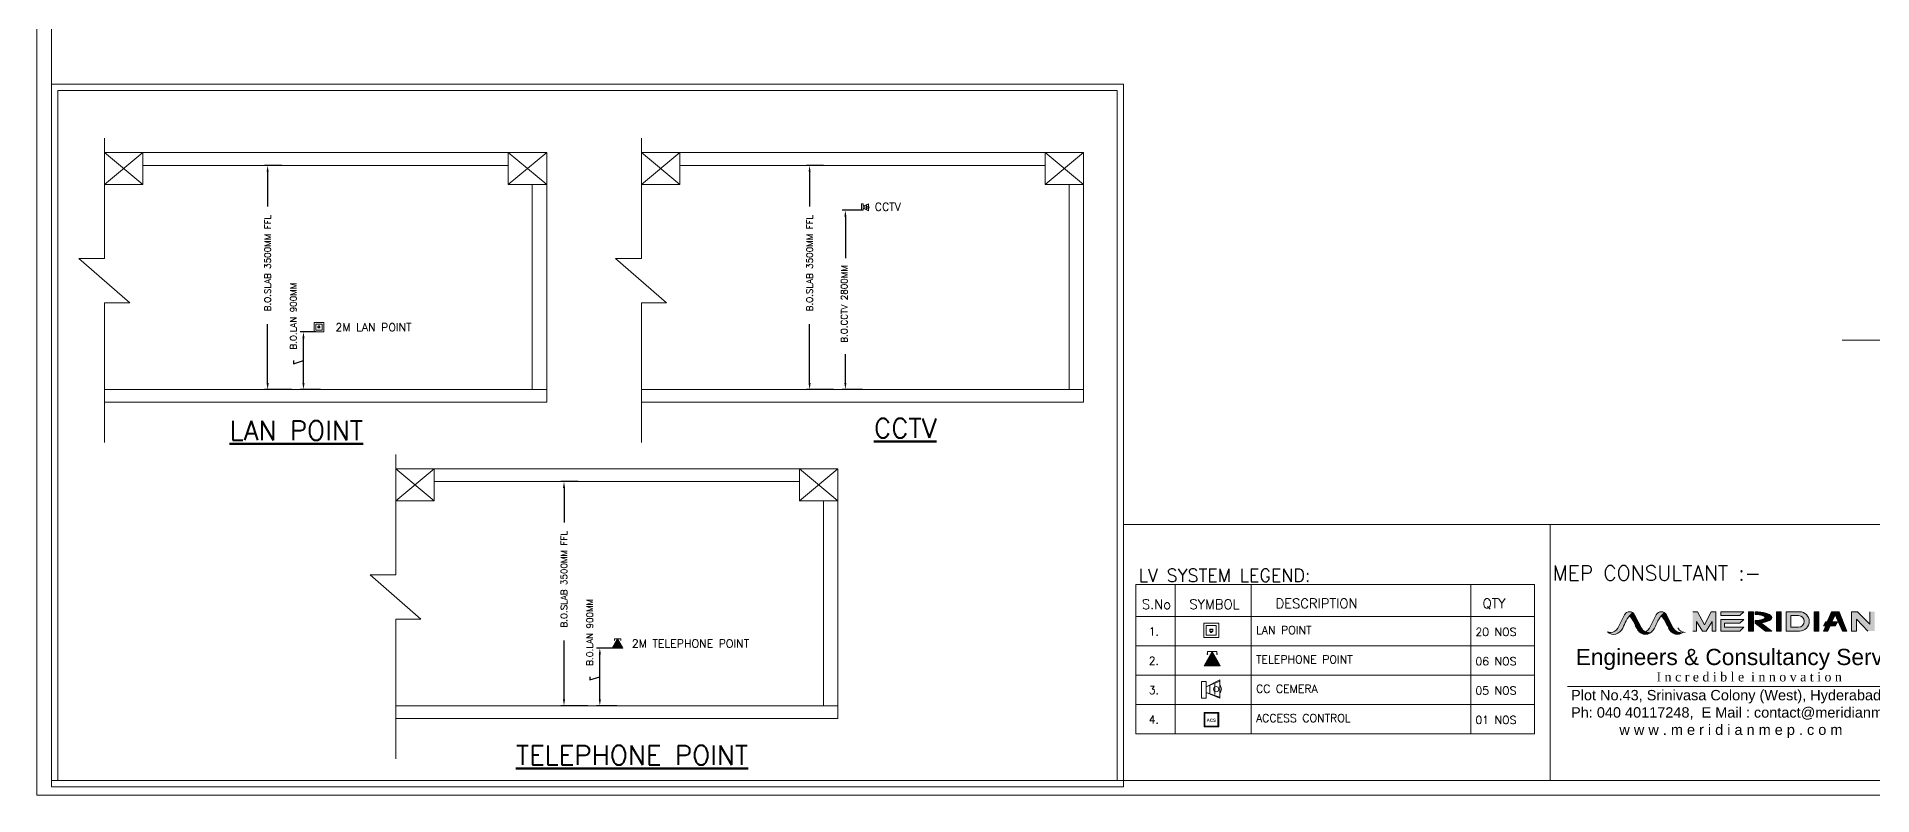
# Model space of a CAD drawing. Extents: x 3505867 to 4040009, y -660366 to -590408.
# Drawn here: x 3748982 to 3777649, y -625948 to -614098 of the extents above; entities that cross this region are included whole.
import ezdxf

# ---------------------------------------------------------------- set-up
doc = ezdxf.new("R2010")
doc.units = 0
doc.header["$LTSCALE"] = 6
doc.header["$MEASUREMENT"] = 0
for name, pattern in [('ACAD_ISO04W100', [30, 24, -3, 0, -3]), ('CONTINU', [0]), ('Hidden 2mm', [3, 2, -0.9999999999999999])]:
    doc.linetypes.add(name, pattern=pattern)
doc.layers.get('0').update_dxf_attribs({"linetype": 'CONTINUOUS', "lineweight": 0})
doc.layers.get('Defpoints').update_dxf_attribs({"linetype": 'CONTINUOUS', "lineweight": 0})
for name, color, linetype, lineweight in [('AHU-N Ducting', 30, 'CONTINUOUS', 0), ('axes', 40, 'ACAD_ISO04W100', 0), ('DIM', 7, 'CONTINUOUS', 0), ('ELE-LIGHTING WIRRING', 7, 'CONTINUOUS', 0), ('ELE-TEL POINT', 4, 'CONTINUOUS', 0), ('ELE.LAN POINT', 3, 'CONTINUOUS', 0), ('FURNITURE WALL', 8, 'CONTINUOUS', 0), ('LV-ACS', 30, 'CONTINUOUS', 0), ('LV.CC CEMARA', 66, 'CONTINUOUS', 0), ('MEP_HVAC_RA_DUCT', 1, 'CONTINUOUS', 0), ('TEXT', 5, 'CONTINUOUS', 0), ('WALL', 10, 'CONTINUOUS', 0)]:
    doc.layers.add(name, color=color, linetype=linetype, lineweight=lineweight)
doc.styles.add('ARIAL', font='arial.ttf')
doc.styles.add('Century', font='GOTHIC.TTF')
doc.styles.add('IRFAN', font='romans.shx')
doc.styles.add('ROMANS', font='romans.shx')
doc.styles.get("Standard").update_dxf_attribs({"font": 'SIMPLEX'})
doc.dimstyles.new('AR-BRICK WORK', dxfattribs={"dimscale": 100, "dimtxt": 1, "dimasz": 1, "dimexe": 0.5, "dimexo": 0, "dimgap": 0.25, "dimtad": 0, "dimdec": 0, "dimzin": 1, "dimdsep": 46, "dimtxsty": 'Century', "dimblk": 'OBLIQUE', "dimcen": 0, "dimdle": 1, "dimclrd": 8, "dimclre": 8, "dimclrt": 4, "dimadec": 0, "dimazin": 0, "dimtfac": 1, "dimtdec": 0, "dimtofl": 0, "dimtmove": 1, "dimatfit": 3, "dimldrblk": 'ARCHTICK', "dimfxl": 1, "dimtolj": 1, "dimtzin": 1, "dimarcsym": 2})

# ---------------------------------------------------------------- blocks, each defined once
blk = doc.blocks.new('CIVIL IVF')
at = {"layer": 'WALL', "color": 8, "linetype": 'ByBlock'}
blk.add_line((-9730.493711503688, -4902.145046984893), (-8221.180828284938, -4902.145046984893), dxfattribs=at)
blk = doc.blocks.new('MECS')
at = {"layer": 'AHU-N Ducting', "lineweight": 0}
for color, points in [(160, [(0.5134121462452396, 0.9090535810691411, -0.255341921221145), (0.5145768996701445, 0.912287291370199, -0.0468472647748238), (0.5216573496010881, 0.9294547023055619, -0.02665404777678521), (0.5336342063745126, 0.9523017867876555, -0.06718534236502927), (0.5556565003610188, 0.9834757225398514, -0.02764109542235114), (0.5738745622465666, 1.003062886091293), (0.5766256133007953, 1.006020680794153, 0.1721363590096937), (0.5505140324168423, 1.011612092831704, 0.2473140975325933), (0.5199152673609156, 0.990002997602848), (0.4721895616269332, 0.8959762340672447, -0.01800133279279188), (0.4702329186293511, 0.8924425501871536, -0.03191826124391834), (0.4661593275680615, 0.8865579408482758, -0.10706332640321), (0.4578792062891825, 0.878103115775042, -0.06872213656596317), (0.4448145115283366, 0.8700396566532579, -0.1100815216467871), (0.4328884929311516, 0.8662964673627914, -0.04816773781383378), (0.4221518354338086, 0.8652597410154012, -0.2553419212163173), (0.4220358712937212, 0.8652596211915509, -0.1055217205861158), (0.4103804133107057, 0.8664834367568037, -0.05287384099968509), (0.3991274403419439, 0.8701487347559893, 0.05054860804395004), (0.4093426809361326, 0.8618595423592463, 0.158790178535047), (0.4483361824497781, 0.8512470793146013, 0.02557253404730241), (0.4549705379184891, 0.8519151542827459, 0.05690113489079723), (0.4703863626932994, 0.8580222609840502, 0.07612807459237678), (0.4928284065502248, 0.8754018488679505, 0.05635508372328296), (0.5070302214118503, 0.8948318576810209)]), (150, [(0.5738745622465666, 1.003062886091293), (0.5556565003610187, 0.9834757225398514, -0.08871706839118897), (0.5985678696283647, 0.909053581069051), (0.606061486380822, 0.89483185768066, 0.0908047400681244), (0.6258840872999482, 0.8691652436534564, 0.09462166198595127), (0.6465687088664405, 0.8652597410154012, 0.09762620718751959), (0.6678649370783271, 0.8694578930597028, -0.1798615287096714), (0.6391234390957357, 0.8959762340672447), (0.5913977333575124, 0.9900029976114196, 0.1368225701357831), (0.5768519750966852, 1.005880687949675, 0.004232813224522215)]), (160, [(0.7385117872205167, 0.909053581069051, -0.2553419212210821), (0.7396765406437975, 0.912287291370199, -0.0468472648161624), (0.7467569905745608, 0.9294547023055619, -0.02665404768152423), (0.7587338473479852, 0.9523017867876555, -0.0671853423456069), (0.7807561413347619, 0.9834757225398514, -0.02764109536567236), (0.7989742032197685, 1.003062886091293), (0.8017252542742679, 1.006020680794153, 0.1721363590409371), (0.7756136733902246, 1.011612092831704, 0.2473140974765815), (0.745014908334659, 0.990002997602848), (0.6972892026003155, 0.8959762340672447, -0.01800133322273754), (0.6953325596030944, 0.8924425501871536, -0.03191826041983521), (0.6912589685412633, 0.8865579408482758, -0.1070633264490691), (0.6829788472626551, 0.878103115775042, -0.06872213649297712), (0.6699141525020799, 0.8700396566532579, -0.1100815216296455), (0.6579881339048046, 0.8662964673627914, -0.04816773779806655), (0.6472514764075519, 0.8652597410154012, -0.255341921221943), (0.6471355122674645, 0.8652596211915509, -0.1055217205828826), (0.6354800542840878, 0.8664834367568037, -0.05287384108009963), (0.6242270813156874, 0.8701487347559893, 0.05054860803605635), (0.6344423219093345, 0.8618595423592463, 0.1587901785338139), (0.6734358234232507, 0.8512470793146013, 0.02557253404856175), (0.6800701788916007, 0.8519151542827459, 0.05690113471568389), (0.6954860036670426, 0.8580222609840502, 0.07612807450990046), (0.717928047523968, 0.8754018488679504, 0.05635508364208738), (0.7321298623846912, 0.8948318576810209)]), (150, [(0.7989742032197685, 1.003062886091293), (0.7807561413347619, 0.9834757225398514, -0.08282162458354263), (0.824217065318585, 0.9090771159288699), (0.8311611273545652, 0.89483185768066, 0.09080474013753037), (0.8509837282734207, 0.8691652436534564, 0.09462166197701749), (0.8716683498401837, 0.8652597410154012, 0.09762620721909913), (0.892964578051529, 0.8694578930597028, -0.1798615287170609), (0.8642230800689376, 0.8959762340672447), (0.8164973743309851, 0.9900029976114196, 0.1368225702393716), (0.8019516160670902, 1.005880687950846, 0.00423281322532398)]), (1, [(1.030236444528139, 0.9438043992806316), (1.071119814834754, 0.8756654487700585), (1.098384609470751, 0.8756654487700585), (1.139267979777095, 0.9438043992806316), (1.139267979777095, 0.8756654487700585), (1.166523559981414, 0.8756654487700585), (1.166523559981414, 1.011943349791295), (1.132454084726353, 1.011943349791295), (1.085966086906956, 0.9199812081284943), (1.037050339579422, 1.011943349791295), (1.002980864324091, 1.011943349791295), (1.002980864324091, 0.8756654487700585), (1.030236444528139, 0.8756654487700585)]), (251, [(1.200593035236746, 1.011943349791295), (1.200593035236746, 0.9846877695869755), (1.336870936257982, 0.9846877695869755), (1.364126516462392, 1.011943349791295)]), (251, [(1.200593035236746, 0.9574321893827462), (1.200593035236746, 0.8756654487700585), (1.336870936257982, 0.8756654487700585), (1.364126516462392, 0.9029210289742877), (1.227848615441156, 0.9029210289742877), (1.227848615441156, 0.930176609178517), (1.336870936257982, 0.930176609178517), (1.364126516462392, 0.9574321893827462)]), (251, [(1.398195991717182, 0.8756654487700585), (1.432265466973055, 0.8756654487700585), (1.432265466973055, 1.011943349791295), (1.398195991717182, 1.011943349791295)]), (251, [(1.629868423453673, 1.011943349791295), (1.59579894819807, 1.011943349791295), (1.59579894819807, 0.8756654487700585), (1.629868423453673, 0.8756654487700585)]), (251, [(1.895610330445043, 1.011943349791295), (1.861540855189982, 1.011943349791295), (1.861540855189982, 0.8756654487700585), (1.895610330445043, 0.8756654487700585)]), (251, [(2.011446546313153, 0.9132142722493442), (2.027431130986065, 0.9404698524534832), (1.94330759580249, 0.9404698524534832), (1.929679805700646, 0.9132142722493442)]), (251, [(1.976193322036766, 0.9132142722493442), (1.944699335091728, 0.9132142722493442), (1.929679805700646, 0.8756654487700585), (1.95903496396306, 0.8756654487699682)]), (251, [(2.011446546313153, 0.99036134481426), (2.063858128663246, 0.8756654487700585), (2.093213286926021, 0.8756654487700585), (2.038702126517292, 1.011943349791295), (1.984190966108743, 1.011943349791295), (1.955601567173546, 0.9404698524534832), (1.988648066588688, 0.9404698524534832)]), (251, [(2.161352237436324, 0.9589543396937112), (2.243118978049192, 0.8756654487700585), (2.290816243406638, 0.8756654487700585), (2.290816243406638, 1.011943349791295), (2.256746768151036, 1.011943349791295), (2.256746768151036, 0.9240548263224531), (2.168166132487245, 1.011943349791295), (2.127282762180992, 1.011943349791295), (2.127282762180992, 0.8756654487700585), (2.161352237436324, 0.8756654487700585)]), (160, [(0.6891611652876872, 0.8652597410154012, -0.0976262072296882), (0.6678649370783271, 0.869457893059793, -0.09762620719819004), (0.6465687088664405, 0.8652597410154012, -0.09462166198179703), (0.6258840872999482, 0.8691652436534564, 0.08724935658191231), (0.6523345167657667, 0.8526558393570214, 0.2544598487685659), (0.7121855603806347, 0.8701487347559893, -0.1060441435256532)]), (150, [(0.9142608062611598, 0.8652597410154012, -0.09762620721833866), (0.892964578051529, 0.8694578930597028, -0.09762620723901456), (0.8716683498401837, 0.8652597410154012, -0.0946216619631427), (0.85098372827315, 0.8691652436534564, 0.08724935651290638), (0.8774341577386077, 0.8526558393570214, 0.2544598487684722), (0.9372852013538366, 0.8701487347559893, -0.1060441435228971)])]:
    blk.add_hatch(color=color, dxfattribs=at).paths.add_polyline_path(points)
h = blk.add_hatch(color=251, dxfattribs=at)
edge = h.paths.add_edge_path()
edge.add_ellipse((1.445893257074899, 0.9710599794848609), major_axis=(-0.1158362158680351, 0), ratio=0.3529411764705883, start_angle=110.1798157566864, end_angle=270)
edge.add_line((1.445893257074899, 1.011943349791295), (1.445893257074899, 0.9915016646380779))
edge.add_ellipse((1.445893257074899, 0.9710599794848609), major_axis=(-0.07012065025681041, 0), ratio=0.2915216142222994, start_angle=90, end_angle=270, ccw=False)
edge.add_line((1.445893257074899, 0.9506182943317341), (1.445893257074899, 0.930176609178517))
edge.add_line((1.445893257074899, 0.930176609178517), (1.518865497210324, 0.8756654487699682))
edge.add_line((1.518865497210324, 0.8756654487700585), (1.561729472942829, 0.8756654487700585))
edge.add_line((1.561729472943099, 0.8756654487700585), (1.485852994268342, 0.9326862509446157))
h = blk.add_hatch(color=251, dxfattribs=at)
h.paths.add_polyline_path([(1.663937898709004, 0.8756654487700585), (1.759332429423987, 0.8756654487700586, 1.000000000016551), (1.759332429423987, 1.011943349791295), (1.663937898709004, 1.011943349791295)])
h.paths.add_polyline_path([(1.698007373964065, 0.9846877695869755), (1.751107687934599, 0.9846877695869753, -0.9999999999691073), (1.751107687934599, 0.9029210289742877), (1.698007373964065, 0.9029210289742877)], flags=16)
at = {"layer": 'AHU-N Ducting', "color": 160, "lineweight": 0}
for p, q in [((0.4721895616269332, 0.8959762340671544, -0.004746985392664118), (0.5199152673651564, 0.9900029976114196, -0.004746985392664118)), ((0.6972892026003155, 0.8959762340671544, -0.004746985392664118), (0.7450149083391703, 0.9900029976114196, -0.004746985392664118)), ((0.5070302214118503, 0.8948318576810209, -0.004746985392664118), (0.5134121462455102, 0.909053581069051, -0.004746985392664118)), ((0.7321298623846912, 0.8948318576810209, -0.004746985392664118), (0.7385117872186219, 0.909053581069051, -0.004746985392664118))]:
    blk.add_line(p, q, dxfattribs=at)
at = {"layer": 'AHU-N Ducting', "color": 150, "lineweight": 0}
for p, q in [((0.6391234390957357, 0.8959762340671544, -0.004746985392664118), (0.5913977333575124, 0.9900029976114196, -0.004746985392664118)), ((0.8642230800689376, 0.8959762340671544, -0.004746985392664118), (0.8164973743309851, 0.9900029976114196, -0.004746985392664118)), ((0.6060614863808219, 0.8948318576810209, -0.004746985392664118), (0.5985678696283647, 0.909053581069051, -0.004746985392664118))]:
    blk.add_line(p, q, dxfattribs=at)
at = {"layer": 'AHU-N Ducting', "color": 1, "lineweight": 0}
for p, q in [((1.002980864324091, 1.011943349791205, -0.004746985392664118), (1.037050339579422, 1.011943349791205, -0.004746985392664118)), ((1.030236444528139, 0.9438043992806316, -0.004746985392664118), (1.071119814834754, 0.8756654487700585, -0.004746985392664118)), ((1.030236444528139, 0.8756654487700585, -0.004746985392664118), (1.030236444528139, 0.9438043992806316, -0.004746985392664118)), ((1.030236444528139, 0.8756654487700585, -0.004746985392664118), (1.030236444528139, 0.9438043992806316, -0.004746985392664118)), ((1.037050339579422, 1.011943349791205, -0.004746985392664118), (1.085966086906956, 0.919981208128404, -0.004746985392664118)), ((1.132454084726353, 1.011943349791205, -0.004746985392664118), (1.085966086906956, 0.919981208128404, -0.004746985392664118)), ((1.139267979777095, 0.9438043992806316, -0.004746985392664118), (1.098384609470751, 0.8756654487700585, -0.004746985392664118)), ((1.166523559981414, 1.011943349791205, -0.004746985392664118), (1.132454084726353, 1.011943349791205, -0.004746985392664118)), ((1.134267582426063, 1.011943349791205, -0.004746985392664118), (1.161523162629841, 1.011943349791205, -0.004746985392664118)), ((1.139267979777095, 0.8756654487700585, -0.004746985392664118), (1.139267979777095, 0.9438043992806316, -0.004746985392664118)), ((1.139267979777095, 0.8756654487700585, -0.004746985392664118), (1.139267979777095, 0.9438043992806316, -0.004746985392664118)), ((1.166523559981414, 0.8756654487700585, -0.004746985392664118), (1.166523559981414, 1.011943349791205, -0.004746985392664118)), ((1.030236444528139, 0.8756654487700585, -0.004746985392664118), (1.002980864324091, 0.8756654487700585, -0.004746985392664118)), ((1.071119814834754, 0.8756654487700585, -0.004746985392664118), (1.098384609470751, 0.8756654487700585, -0.004746985392664118)), ((1.139267979777095, 0.8756654487700585, -0.004746985392664118), (1.166523559981414, 0.8756654487700585, -0.004746985392664118))]:
    blk.add_line(p, q, dxfattribs=at)
at = {"layer": 'AHU-N Ducting', "color": 251, "lineweight": 0}
for p, q in [((1.200593035236746, 1.011943349791205, -0.004746985392664118), (1.364126516462392, 1.011943349791205, -0.004746985392664118)), ((1.200593035236746, 0.9846877695869755, -0.004746985392664118), (1.200593035236746, 1.011943349791205, -0.004746985392664118)), ((1.200593035236746, 0.9846877695869755, -0.004746985392664118), (1.336870936257982, 0.9846877695869755, -0.004746985392664118)), ((1.200593035236746, 0.9574321893827462, -0.004746985392664118), (1.364126516462392, 0.9574321893827462, -0.004746985392664118)), ((1.200593035236746, 0.8756654487700585, -0.004746985392664118), (1.200593035236746, 0.9574321893827462, -0.004746985392664118)), ((1.227848615441156, 0.930176609178517, -0.004746985392664118), (1.336870936257982, 0.930176609178517, -0.004746985392664118)), ((1.227848615441156, 0.9029210289742877, -0.004746985392664118), (1.227848615441156, 0.930176609178517, -0.004746985392664118)), ((1.336870936257982, 0.9846877695869755, -0.004746985392664118), (1.364126516462392, 1.011943349791205, -0.004746985392664118)), ((1.336870936257982, 0.930176609178517, -0.004746985392664118), (1.364126516462392, 0.9574321893827462, -0.004746985392664118)), ((1.398195991717182, 1.011943349791205, -0.004746985392664118), (1.432265466973055, 1.011943349791205, -0.004746985392664118)), ((1.398195991717182, 1.011943349791205, -0.004746985392664118), (1.398195991717182, 0.8756654487700585, -0.004746985392664118)), ((1.432265466973055, 1.011943349791205, -0.004746985392664118), (1.432265466973055, 0.8756654487700585, -0.004746985392664118)), ((1.445893257074899, 1.011943349791205, -0.004746985392664118), (1.445893257074899, 0.9915016646380779, -0.004746985392664118)), ((1.445893257074899, 0.930176609178517, -0.004746985392664118), (1.445893257074899, 0.9506182943317341, -0.004746985392664118)), ((1.445893257074899, 0.930176609178517, -0.004746985392664118), (1.518865497210324, 0.8756654487700585, -0.004746985392664118)), ((1.485852994268342, 0.9326862509445254, -0.004746985392664118), (1.561729472943099, 0.8756654487700585, -0.004746985392664118)), ((1.59579894819807, 1.011943349791205, -0.004746985392664118), (1.629868423453673, 1.011943349791205, -0.004746985392664118)), ((1.59579894819807, 0.8756654487700585, -0.004746985392664118), (1.59579894819807, 1.011943349791205, -0.004746985392664118)), ((1.629868423453673, 1.011943349791205, -0.004746985392664118), (1.629868423453673, 0.8756654487700585, -0.004746985392664118)), ((1.663937898709004, 1.011943349791205, -0.004746985392664118), (1.759332429423987, 1.011943349791205, -0.004746985392664118)), ((1.663937898709004, 1.011943349791205, -0.004746985392664118), (1.663937898709004, 0.8756654487700585, -0.004746985392664118)), ((1.698007373964065, 0.9846877695869755, -0.004746985392664118), (1.751107687934599, 0.9846877695869755, -0.004746985392664118)), ((1.698007373964065, 0.9846877695869755, -0.004746985392664118), (1.698007373964065, 0.9029210289742877, -0.004746985392664118)), ((1.861540855189982, 1.011943349791205, -0.004746985392664118), (1.895610330445043, 1.011943349791205, -0.004746985392664118)), ((1.861540855189982, 0.8756654487700585, -0.004746985392664118), (1.861540855189982, 1.011943349791205, -0.004746985392664118)), ((1.895610330445043, 1.011943349791205, -0.004746985392664118), (1.895610330445043, 0.8756654487700585, -0.004746985392664118)), ((1.929679805700646, 0.913214272249254, -0.004746985392664118), (1.94330759580249, 0.9404698524534832, -0.004746985392664118)), ((2.011446546313153, 0.913214272249254, -0.004746985392664118), (1.929679805700646, 0.913214272249254, -0.004746985392664118)), ((1.929679805700646, 0.8756654487700585, -0.004746985392664118), (1.944699335091728, 0.913214272249254, -0.004746985392664118)), ((2.027431130986065, 0.9404698524534832, -0.004746985392664118), (1.94330759580249, 0.9404698524534832, -0.004746985392664118)), ((1.955601567173546, 0.9404698524534832, -0.004746985392664118), (1.984190966108743, 1.011943349791205, -0.004746985392664118)), ((1.95903496396306, 0.8756654487700585, -0.004746985392664118), (1.976193322036766, 0.913214272249254, -0.004746985392664118)), ((1.984190966108743, 1.011943349791205, -0.004746985392664118), (2.038702126517292, 1.011943349791205, -0.004746985392664118)), ((1.988648066588688, 0.9404698524534832, -0.004746985392664118), (2.011446546313153, 0.9903613448141697, -0.004746985392664118)), ((2.063858128663246, 0.8756654487700585, -0.004746985392664118), (2.011446546313153, 0.9903613448141697, -0.004746985392664118)), ((2.027431130986065, 0.9404698524534832, -0.004746985392664118), (2.011446546313153, 0.913214272249254, -0.004746985392664118)), ((2.093213286926021, 0.8756654487700585, -0.004746985392664118), (2.038702126517292, 1.011943349791205, -0.004746985392664118)), ((2.127282762180992, 1.011943349791205, -0.004746985392664118), (2.168166132487245, 1.011943349791205, -0.004746985392664118)), ((2.127282762180992, 0.8756654487700585, -0.004746985392664118), (2.127282762180992, 1.011943349791205, -0.004746985392664118)), ((2.243118978049192, 0.8756654487700585, -0.004746985392664118), (2.161352237436324, 0.9589543396937112, -0.004746985392664118)), ((2.161352237436324, 0.8756654487700585, -0.004746985392664118), (2.161352237436324, 0.9589543396937112, -0.004746985392664118)), ((2.168166132487245, 1.011943349791205, -0.004746985392664118), (2.256746768151036, 0.9240548263223628, -0.004746985392664118)), ((2.256746768151036, 0.9240548263223628, -0.004746985392664118), (2.256746768151036, 1.011943349791205, -0.004746985392664118)), ((1.200593035236746, 0.8756654487700585, -0.004746985392664118), (1.336870936257982, 0.8756654487700585, -0.004746985392664118)), ((1.227848615441156, 0.9029210289742877, -0.004746985392664118), (1.364126516462392, 0.9029210289742877, -0.004746985392664118)), ((1.336870936257982, 0.8756654487700585, -0.004746985392664118), (1.364126516462392, 0.9029210289742877, -0.004746985392664118)), ((1.398195991717182, 0.8756654487700585, -0.004746985392664118), (1.432265466973055, 0.8756654487700585, -0.004746985392664118)), ((1.518865497210324, 0.8756654487700585, -0.004746985392664118), (1.561729472943099, 0.8756654487700585, -0.004746985392664118)), ((1.59579894819807, 0.8756654487700585, -0.004746985392664118), (1.629868423453673, 0.8756654487700585, -0.004746985392664118)), ((1.663937898709004, 0.8756654487700585, -0.004746985392664118), (1.759332429423987, 0.8756654487700585, -0.004746985392664118)), ((1.698007373964065, 0.9029210289742877, -0.004746985392664118), (1.751107687934599, 0.9029210289742877, -0.004746985392664118)), ((1.861540855189982, 0.8756654487700585, -0.004746985392664118), (1.895610330445043, 0.8756654487700585, -0.004746985392664118)), ((1.95903496396306, 0.8756654487700585, -0.004746985392664118), (1.929679805700646, 0.8756654487700585, -0.004746985392664118)), ((2.063858128663246, 0.8756654487700585, -0.004746985392664118), (2.093213286926021, 0.8756654487700585, -0.004746985392664118)), ((2.127282762180992, 0.8756654487700585, -0.004746985392664118), (2.161352237436324, 0.8756654487700585, -0.004746985392664118))]:
    blk.add_line(p, q, dxfattribs=at)
at = {"layer": 'AHU-N Ducting', "color": 251, "lineweight": 0, "ltscale": 0.85}
blk.add_line((0.1165964656020151, 0.4833313661174543, -0.006142948281450891), (2.68551955399356, 0.4833313661174543, -0.006142948281450891), dxfattribs=at)
at = {"layer": 'AHU-N Ducting', "color": 160, "lineweight": 0}
for centre, radius, start, end in [((0.7417863587136924, 0.8286218616061071, -0.004746985392664118), 0.2421240227987888, 132.9373247437187, 160.5981108453346), ((0.5556565003610187, 0.9718616141967287, -0.004746985392664118), 0.04008173559447583, 90, 153.0887549731676), ((0.5556565003610187, 0.9718616141967287, -0.004746985392664118), 0.04008173559447583, 26.91124502665905, 90), ((0.9668859996868943, 0.8286218616061071, -0.004746985392664118), 0.2421240227987888, 132.9373247436885, 160.5981108453417), ((0.7807561413347619, 0.9718616141967287, -0.004746985392664118), 0.04008173559447583, 90, 153.0887549740909), ((0.7807561413347619, 0.9718616141967287, -0.004746985392664118), 0.04008173559447583, 26.9112450267741, 90), ((0.4451264544360147, 0.9163969157858594, -0.004746985392664118), 0.06522885516514892, 225.1547600332335, 282.2607170516237), ((0.4220358712937212, 0.9213740510237451, -0.004746985392664118), 0.05611442983226616, 245.9053689520779, 270.1184055559717), ((0.4221518354329064, 0.9213741708475954, -0.004746985392664118), 0.05611442983226616, 270, 333.0887549734891), ((0.4248646360879693, 0.9399832544318715, -0.004746985392664118), 0.0937541041238935, 291.3377566141106, 331.210451532663), ((0.6860544255190815, 0.9361233508373039, -0.004746985392664118), 0.09002142922125515, 207.3022954123794, 248.0018617736689), ((0.670226095409397, 0.9163969157858594, -0.004746985392664118), 0.06522885516514892, 225.1547600329532, 282.2607170509705), ((0.6471355122674645, 0.9213740510237451, -0.004746985392664118), 0.05611442983226616, 245.9053689516664, 270.1184055552347), ((0.6472514764061083, 0.9213741708475954, -0.004746985392664118), 0.05611442983226616, 270, 333.0887549734892), ((0.6661865462871954, 0.9163969157858594, -0.004746985392664118), 0.06522885516514892, 257.8079966377897, 314.8452399662061), ((0.6890452011507577, 0.9213740510237451, -0.004746985392664118), 0.05611442983226616, 245.9053689520779, 270.1184055559717), ((0.6499642770614419, 0.9399832544318715, -0.004746985392664118), 0.0937541041238935, 291.3377566141106, 331.2104515326365)]:
    blk.add_arc(centre, radius, start, end, dxfattribs=at)
at = {"layer": 'AHU-N Ducting', "color": 150, "lineweight": 0}
for centre, radius, start, end in [((0.3690451605166651, 0.8262944286522125, -0.004746985392664118), 0.2439871949649071, 19.82781570482793, 40.10717689340409), ((0.5794150909876963, 0.815966263139685, -0.004746985392664118), 0.2619115070846747, 20.82439840783155, 39.75939779118104), ((0.6464527447271652, 0.9213740510237451, -0.004746985392664118), 0.05611442983226616, 248.4970917656522, 270.1184055559715), ((0.6891611652900331, 0.9213741708475954, -0.004746985392664118), 0.05611442983226616, 206.9112450267169, 270), ((0.6891611652900331, 0.9213741708475954, -0.004746985392664118), 0.05611442983226616, 206.9112450267169, 270), ((0.6465687088664405, 0.9213741708475954, -0.004746985392664118), 0.05611442983226616, 270, 292.3036001438938), ((0.9111540664921931, 0.9361233508373039, -0.004746985392664118), 0.09002142922125515, 207.3022954123795, 248.0018617736689), ((0.8715523857009084, 0.9213740510237451, -0.004746985392664118), 0.05611442983226616, 248.4970917649847, 270.1184055553267), ((0.9142608062634155, 0.9213741708475954, -0.004746985392664118), 0.05611442983226616, 206.9112450265108, 270), ((0.8716683498392815, 0.9213741708475954, -0.004746985392664118), 0.05611442983226616, 270, 292.3036001446803), ((0.8912861872601268, 0.9163969157858594, -0.004746985392664118), 0.06522885516514892, 257.7392829491069, 314.8452399670468), ((0.9141448421242304, 0.9213740510237451, -0.004746985392664118), 0.05611442983226616, 245.9053689520778, 270.1184055558794), ((0.9496233245769173, 0.9248906590848106, -0.004746985392664118), 0.0599665343237634, 206.9112450265108, 270)]:
    blk.add_arc(centre, radius, start, end, dxfattribs=at)
at = {"layer": 'AHU-N Ducting', "color": 251, "lineweight": 0}
for centre, radius in [((1.751107687934599, 0.9438043992806316, -0.004746985392664118), 0.04088337030636534), ((1.759332429423987, 0.9438043992806316, -0.004746985392664118), 0.0681389505106089)]:
    blk.add_arc(centre, radius, 270, 90, dxfattribs=at)
for major_axis, ratio, start_param in [((-0.1158362158680351, 0), 0.3529411764705883, 1.923000554194905), ((-0.07012065025681041, 0), 0.2915216142222994, 1.570796326794897)]:
    blk.add_ellipse((1.445893257074899, 0.9710599794848609, -0.004746985392664118), major_axis=major_axis, ratio=ratio, start_param=start_param, end_param=4.71238898038469, dxfattribs=at)
at = {"layer": 'AHU-N Ducting', "color": 251, "lineweight": 0, "attachment_point": 1, "style": 'ARIAL'}
for s, insert, char_height, width in [('{\\C1;Engineers & Consultancy Services \\P}', (0.1749155116136762, 0.7493232539108021, -0.01458950216844587), 0.11475, 24.25437425909253), ('{\\C252;Plot No.43, Srinivasa Colony (West), Hyderabad 500 038\\PPh: 040 40117248,  E Mail : contact@meridianmep.com\\P            w w w . m e r i d i a n m e p . c o m }', (0.14136276644183, 0.4583226879356062, -0.006142948281450891), 0.07344, 2.63264250269352)]:
    blk.add_mtext(s, dxfattribs=dict(at, insert=insert, char_height=char_height, width=width))
at = {"layer": 'AHU-N Ducting', "color": 251, "lineweight": 0, "ltscale": 0.85, "insert": (1.402428089641869, 0.5507002547054753, -0.005528653453305802), "char_height": 0.0651762882177883, "attachment_point": 5, "line_spacing_factor": 0.6, "style": 'ARIAL'}
blk.add_mtext('{\\FBatang|c0;\\C5;I n c r e d i b l e  i n n o v a t i o n\\P}', dxfattribs=at)
blk = doc.blocks.new('CC CEMARA')
at = {"layer": 'LV.CC CEMARA', "linetype": 'ByBlock'}
for p, q in [((94.46251504224256, -242.415089957909), (18.62957814503989, -67.0943982420522)), ((18.62957814503989, -67.0943982420522), (104.1973726005508, -230.624335005873)), ((46.74365773457794, -104.4754584725752), (105.3126218521993, -34.88648946363901)), ((239.6186408663575, -66.60354884771823), (64.72645494681865, -12.17058189840191)), ((232.1129528157517, -75.69435762808644), (64.72645494681865, -12.17058189840191)), ((81.33825720324921, -159.1077273346436), (162.7612330057004, -62.36466511712842)), ((94.46251504224256, -242.415089957909), (239.6186408663575, -66.60354884771823))]:
    blk.add_line(p, q, dxfattribs=at)
blk.add_lwpolyline([(110.8233317484119, 42.75323444445166), (66.39680633619582, 79.74389545066424), (-66.39680633619582, -79.74389545066424), (-21.97028092529081, -116.7345564567349)], close=True, dxfattribs=at)
blk.add_circle((133.4886650341855, -123.4844854021767), 32.92914628875568, dxfattribs=at)
blk.add_arc((131.560165151925, -123.5689404851928), 66.6510920677135, 275.3702308638028, 5.541237239688783, dxfattribs=at)
blk = doc.blocks.new('tel')
at = {"layer": 'ELE-TEL POINT', "ltscale": 30}
h = blk.add_hatch(dxfattribs=at)
h.set_pattern_fill('ANSI31', color=4, scale=19.02538721664727, angle=1.842772815317326e-14, style=0)
h.set_pattern_definition([(45.00000000000005, (-98.62586017362776, 0.1843474022112787), (-42.71321250200187, 42.71321250200188), [])])
h.paths.add_polyline_path([(-98.62586017362776, 0.1843474022112787), (839.5717295827928, 1653.867201885411), (1777.769319346301, -3.322933307241316)])
at = {"layer": 'ELE-TEL POINT', "color": 4, "ltscale": 30}
for p, q in [((-98.62586017362776, 0.1843474022112787), (839.5717295827928, 1653.867201885411)), ((1777.769319346301, -3.322933307241316), (-98.62586017362776, 0.1843474022112787)), ((839.5717295827928, 1653.867201885411), (1777.769319346301, -3.322933307241316))]:
    blk.add_line(p, q, dxfattribs=at)
at = {"layer": 'ELE-TEL POINT', "color": 4, "ltscale": 12}
for p, q in [((275.5649257548229, 1648.43990473828), (275.0968232608537, 1398.005072778664)), ((1403.554303520788, 1646.331513375854), (1403.086201033906, 1395.896681418231))]:
    blk.add_line(p, q, dxfattribs=at)
at = {"layer": 'ELE-TEL POINT', "color": 4, "linetype": 'Continuous', "ltscale": 12}
blk.add_line((275.5649257548229, 1648.43990473828), (1403.554303520788, 1646.331513375854), dxfattribs=at)
at = {"layer": 'ELE-TEL POINT', "color": 4, "ltscale": 30, "const_width": 95.12693608323836}
for points in [[(227.467425296497, 1362.73256123067, 1), (322.5943613797333, 1362.73256123067, 1)], [(1355.45680306955, 1360.624169870459, 1), (1450.583739152786, 1360.624169870459, 1)]]:
    blk.add_lwpolyline(points, format="xyb", close=True, dxfattribs=at)
blk = doc.blocks.new('Voice')
at = {"layer": 'ELE.LAN POINT', "color": 6}
for points in [[(-0.0001435091835446656, -31.83524279187447), (127.8731920092255, -31.83524279191364), (127.8731920092255, 91.99998739433515), (-0.0001435091835446656, 91.99998739437433)], [(21.85946668858487, -9.975632593831826), (106.0135818114571, -9.975632593831826), (106.0135818114571, 70.14037719625334), (21.85946668858487, 70.14037719629252)], [(77.26763112169853, 21.4423185055611), (69.73059573140364, 21.4423185055611), (69.73059573140364, 11.69924630392988), (58.14245276861877, 11.69924630392988), (58.14245276861877, 21.4423185055611), (50.60541737832387, 21.4423185055611), (50.60541737832387, 38.72242609717381), (77.26763112169853, 38.72242609717381)], [(75.92159601097843, 22.78835361628119), (68.38456062068354, 22.78835361628119), (68.38456062068354, 13.04528141464998), (59.48848787933886, 13.04528141464998), (59.48848787933886, 22.78835361628119), (51.95145248904397, 22.78835361628119), (51.95145248904397, 37.37639098645371), (75.92159601097843, 37.37639098645371)]]:
    blk.add_lwpolyline(points, close=True, dxfattribs=at)
blk = doc.blocks.new('ACS')
at = {"layer": 'LV-ACS'}
for points in [[(-346.057143574491, 0), (346.057143574491, 0), (346.057143574491, -681.3954075763286), (-346.057143574491, -681.3954075763286)], [(-306.057143574491, -40), (306.057143574491, -40), (306.0571435744912, -641.3954075763286), (-306.057143574491, -641.3954075763286)]]:
    blk.add_lwpolyline(points, close=True, dxfattribs=at)
at = {"layer": 'LV-ACS', "color": 0, "insert": (-224.1860076303692, -295.2279924384748), "char_height": 150, "width": 1536.55603789515, "attachment_point": 1}
blk.add_mtext('{\\fArial|b1|i0|c0|p34;ACS}', dxfattribs=at)
blk = doc.blocks.new('*D231')
at = {"layer": 'Defpoints', "color": 0, "linetype": 'ByBlock', "transparency": 16777216}
for p in [(3752588.897006819, -616108.5894415514), (3752808.80840018, -616108.5894415514), (3752962.356456591, -619608.5894415514)]:
    blk.add_point(p, dxfattribs=at)
at = {"layer": 'DIM', "color": 8, "lineweight": -2, "ltscale": 10, "transparency": 16777216}
for p, q in [((3752808.80840018, -616108.5894415514), (3752538.897006819, -616108.5894415514)), ((3752588.897006819, -616208.5894415514), (3752588.897006819, -616748.5318005988)), ((3752588.897006819, -619508.5894415514), (3752588.897006819, -618589.0079910746)), ((3752962.356456591, -619608.5894415514), (3752538.897006819, -619608.5894415514))]:
    blk.add_line(p, q, dxfattribs=at)
at = {"layer": 'DIM', "color": 8, "linetype": 'ByBlock', "transparency": 16777216}
for points in [[(3752605.563673486, -616208.5894415514), (3752572.230340153, -616208.5894415514), (3752588.897006819, -616108.5894415514)], [(3752572.230340153, -619508.5894415514), (3752605.563673486, -619508.5894415514), (3752588.897006819, -619608.5894415514)]]:
    blk.add_solid(points, dxfattribs=at)
at = {"layer": 'DIM', "color": 7, "linetype": 'ByBlock', "lineweight": 50, "transparency": 16777216, "insert": (3752588.897006819, -617668.7698958365), "char_height": 100, "attachment_point": 5, "rotation": 90}
blk.add_mtext('\\A1;\\A1; B.O.SLAB 3500MM FFL', dxfattribs=at)
blk = doc.blocks.new('_ArchTick')
at = {"color": 0, "linetype": 'ByBlock', "const_width": 0.15}
blk.add_lwpolyline([(-0.5, -0.5), (0.5, 0.5)], dxfattribs=at)
blk = doc.blocks.new('*D232')
at = {"layer": 'Defpoints', "color": 0, "linetype": 'ByBlock', "transparency": 16777216}
for p in [(3753148.158227211, -618708.4822042966), (3753343.10083812, -618708.4822042966), (3753414.116119554, -619608.5894415514)]:
    blk.add_point(p, dxfattribs=at)
at = {"layer": 'DIM', "color": 8, "lineweight": -2, "ltscale": 10, "transparency": 16777216}
for p, q in [((3753343.10083812, -618708.4822042966), (3753098.158227211, -618708.4822042966)), ((3753148.158227211, -619508.5894415514), (3753148.158227211, -618808.4822042966)), ((3752991.639456311, -619156.2454584863), (3752991.639456311, -619206.2454584863)), ((3752991.639456311, -619206.2454584863), (3753148.158227211, -619158.535822924)), ((3753414.116119554, -619608.5894415514), (3753098.158227211, -619608.5894415514))]:
    blk.add_line(p, q, dxfattribs=at)
at = {"layer": 'DIM', "color": 8, "linetype": 'ByBlock', "transparency": 16777216}
for points in [[(3753164.824893878, -618808.4822042966), (3753131.491560545, -618808.4822042966), (3753148.158227211, -618708.4822042966)], [(3753131.491560545, -619508.5894415514), (3753164.824893878, -619508.5894415514), (3753148.158227211, -619608.5894415514)]]:
    blk.add_solid(points, dxfattribs=at)
at = {"layer": 'DIM', "color": 7, "linetype": 'ByBlock', "lineweight": 50, "transparency": 16777216, "insert": (3752991.639456311, -618497.9121251528), "char_height": 100, "attachment_point": 5, "rotation": 90}
blk.add_mtext('\\A1;\\A1;{\\Fromans.shx|c228; B.O.LAN 900MM }', dxfattribs=at)
blk = doc.blocks.new('*D233')
at = {"layer": 'Defpoints', "color": 0, "linetype": 'ByBlock', "transparency": 16777216}
for p in [(3761052.522251781, -616108.5894415514), (3761272.433645142, -616108.5894415514), (3761425.981701553, -619608.5894415514)]:
    blk.add_point(p, dxfattribs=at)
at = {"layer": 'DIM', "color": 8, "lineweight": -2, "ltscale": 10, "transparency": 16777216}
for p, q in [((3761272.433645142, -616108.5894415514), (3761002.522251781, -616108.5894415514)), ((3761052.522251781, -616208.5894415514), (3761052.522251781, -616748.5318005988)), ((3761052.522251781, -619508.5894415514), (3761052.522251781, -618589.0079910746)), ((3761425.981701553, -619608.5894415514), (3761002.522251781, -619608.5894415514))]:
    blk.add_line(p, q, dxfattribs=at)
at = {"layer": 'DIM', "color": 8, "linetype": 'ByBlock', "transparency": 16777216}
for points in [[(3761069.188918448, -616208.5894415514), (3761035.855585115, -616208.5894415514), (3761052.522251781, -616108.5894415514)], [(3761035.855585115, -619508.5894415514), (3761069.188918448, -619508.5894415514), (3761052.522251781, -619608.5894415514)]]:
    blk.add_solid(points, dxfattribs=at)
at = {"layer": 'DIM', "color": 7, "linetype": 'ByBlock', "lineweight": 50, "transparency": 16777216, "insert": (3761052.522251781, -617668.7698958365), "char_height": 100, "attachment_point": 5, "rotation": 90}
blk.add_mtext('\\A1;\\A1; B.O.SLAB 3500MM FFL', dxfattribs=at)
blk = doc.blocks.new('*D234')
at = {"layer": 'Defpoints', "color": 0, "linetype": 'ByBlock', "transparency": 16777216}
for p in [(3761611.783472173, -616808.5894415512), (3761877.741364515, -616808.5894415512), (3761877.741364516, -619608.5894415514)]:
    blk.add_point(p, dxfattribs=at)
at = {"layer": 'DIM', "color": 8, "lineweight": -2, "ltscale": 10, "transparency": 16777216}
for p, q in [((3761877.741364515, -616808.5894415512), (3761561.783472173, -616808.5894415512)), ((3761611.783472173, -616908.5894415512), (3761611.783472173, -617555.7365945331)), ((3761611.783472173, -619508.5894415514), (3761611.783472173, -619058.1175469137)), ((3761877.741364516, -619608.5894415514), (3761561.783472173, -619608.5894415514))]:
    blk.add_line(p, q, dxfattribs=at)
at = {"layer": 'DIM', "color": 8, "linetype": 'ByBlock', "transparency": 16777216}
for points in [[(3761628.45013884, -616908.5894415512), (3761595.116805507, -616908.5894415512), (3761611.783472173, -616808.5894415512)], [(3761595.116805507, -619508.5894415514), (3761628.45013884, -619508.5894415514), (3761611.783472173, -619608.5894415514)]]:
    blk.add_solid(points, dxfattribs=at)
at = {"layer": 'DIM', "color": 7, "linetype": 'ByBlock', "lineweight": 50, "transparency": 16777216, "insert": (3761593.625534822, -618306.9270707231), "char_height": 100, "attachment_point": 5, "rotation": 90}
blk.add_mtext('\\A1;\\A1;{\\Fromans.shx|c228; B.O.CCTV 2800MM }', dxfattribs=at)
blk = doc.blocks.new('*D238')
at = {"layer": 'Defpoints', "color": 0, "linetype": 'ByBlock', "transparency": 16777216}
for p in [(3757217.330545841, -621048.1764219959), (3757437.241939202, -621048.1764219959), (3757590.789995613, -624548.1764219959)]:
    blk.add_point(p, dxfattribs=at)
at = {"layer": 'DIM', "color": 8, "lineweight": -2, "ltscale": 10, "transparency": 16777216}
for p, q in [((3757437.241939202, -621048.1764219959), (3757167.330545841, -621048.1764219959)), ((3757217.330545841, -621148.1764219959), (3757217.330545841, -621688.1187810428)), ((3757217.330545841, -624448.1764219959), (3757217.330545841, -623528.5949715185)), ((3757590.789995613, -624548.1764219959), (3757167.330545841, -624548.1764219959))]:
    blk.add_line(p, q, dxfattribs=at)
at = {"layer": 'DIM', "color": 8, "linetype": 'ByBlock', "transparency": 16777216}
for points in [[(3757233.997212508, -621148.1764219959), (3757200.663879175, -621148.1764219959), (3757217.330545841, -621048.1764219959)], [(3757200.663879175, -624448.1764219959), (3757233.997212508, -624448.1764219959), (3757217.330545841, -624548.1764219959)]]:
    blk.add_solid(points, dxfattribs=at)
at = {"layer": 'DIM', "color": 7, "linetype": 'ByBlock', "lineweight": 50, "transparency": 16777216, "insert": (3757217.330545841, -622608.356876281), "char_height": 100, "attachment_point": 5, "rotation": 90}
blk.add_mtext('\\A1;\\A1; B.O.SLAB 3500MM FFL', dxfattribs=at)
blk = doc.blocks.new('*D239')
at = {"layer": 'Defpoints', "color": 0, "linetype": 'ByBlock', "transparency": 16777216}
for p in [(3757776.591766234, -623648.0691847411), (3757971.534377142, -623648.0691847411), (3758042.549658576, -624548.1764219959)]:
    blk.add_point(p, dxfattribs=at)
at = {"layer": 'DIM', "color": 8, "lineweight": -2, "ltscale": 10, "transparency": 16777216}
for p, q in [((3757971.534377142, -623648.0691847411), (3757726.591766234, -623648.0691847411)), ((3757776.591766234, -624448.1764219959), (3757776.591766234, -623748.0691847411)), ((3757620.072995333, -624095.8324389308), (3757620.072995333, -624145.8324389308)), ((3757620.072995333, -624145.8324389308), (3757776.591766234, -624098.1228033685)), ((3758042.549658576, -624548.1764219959), (3757726.591766234, -624548.1764219959))]:
    blk.add_line(p, q, dxfattribs=at)
at = {"layer": 'DIM', "color": 8, "linetype": 'ByBlock', "transparency": 16777216}
for points in [[(3757793.2584329, -623748.0691847411), (3757759.925099567, -623748.0691847411), (3757776.591766234, -623648.0691847411)], [(3757759.925099567, -624448.1764219959), (3757793.2584329, -624448.1764219959), (3757776.591766234, -624548.1764219959)]]:
    blk.add_solid(points, dxfattribs=at)
at = {"layer": 'DIM', "color": 7, "linetype": 'ByBlock', "lineweight": 50, "transparency": 16777216, "insert": (3757620.072995333, -623437.4991055973), "char_height": 100, "attachment_point": 5, "rotation": 90}
blk.add_mtext('\\A1;\\A1;{\\Fromans.shx|c228; B.O.LAN 900MM }', dxfattribs=at)

msp = doc.modelspace()

# ---------------------------------------------------------------- linework, layer by layer
for p, q in [((3793831.68969132, -621716.1675793823), (3765957.510622758, -621716.1675793823)), ((3772617.632642628, -625716.1675793823), (3772617.632642628, -621716.1675793823))]:
    msp.add_line(p, q)
for points in [[(3794063.522111943, -593936.5793611218), (3794063.522111943, -625948), (3748982.316928325, -625948), (3748982.316928325, -593936.5793611218)], [(3793831.689691324, -594168.4117817387), (3793831.689691324, -625716.1675793823), (3749214.149348942, -625716.1675793823), (3749214.149348942, -594168.4117817387)], [(3749214.149348942, -614841.1072812589), (3765957.510622758, -614841.1072812589), (3765957.510622758, -625816.1675793823), (3749214.149348942, -625816.1675793823)], [(3749314.149348942, -614941.1072812589), (3765857.510622758, -614941.1072812589), (3765857.510622758, -625716.1675793823), (3749314.149348942, -625716.1675793823)]]:
    msp.add_lwpolyline(points, close=True)
at = {"layer": 'axes', "color": 7, "linetype": 'CONTINU'}
for p, q in [((3766760.316876417, -622653.345053549), (3766760.316876415, -624986.5368606785)), ((3767949.266185184, -622653.345053549), (3767949.266185183, -624986.5368606785)), ((3771380.343351971, -622653.345053549), (3771380.34335197, -624986.5368606785)), ((3766145.407711898, -623152.951581617), (3772374.673675263, -623152.951581617)), ((3766145.407711898, -623611.3479013824), (3772374.673675263, -623611.3479013824)), ((3766145.407711898, -624069.7442211477), (3772374.673675263, -624069.7442211477)), ((3766145.407711898, -624528.1405409131), (3772374.673675263, -624528.1405409131)), ((3766145.407711898, -624986.5368606785), (3772374.673675263, -624986.5368606785))]:
    msp.add_line(p, q, dxfattribs=at)
msp.add_lwpolyline([(3766145.407711898, -624986.5368606785), (3766145.407711898, -622653.345053549), (3772374.673675263, -622653.345053549), (3772374.673675262, -624986.5368606785)], dxfattribs=at)
at = {"layer": 'MEP_HVAC_RA_DUCT', "color": 8, "linetype": 'ByBlock'}
for p, q in [((3750041.90467796, -615684.1325493805), (3750041.90467796, -617562.1201583762)), ((3758425.241364516, -615684.1325493805), (3758425.241364516, -617562.1201583762)), ((3750041.90467796, -615908.5894415514), (3750641.90467796, -616408.5894415514)), ((3750041.90467796, -616408.5894415514), (3750641.904677959, -615908.5894415514)), ((3756346.90467796, -615908.5894415514), (3756946.90467796, -616408.5894415514)), ((3756346.90467796, -616408.5894415514), (3756946.904677959, -615908.5894415514)), ((3758425.241364516, -615908.5894415514), (3759025.241364516, -616408.5894415514)), ((3758425.241364516, -616408.5894415514), (3759025.241364515, -615908.5894415514)), ((3764730.241364516, -615908.5894415514), (3765330.241364516, -616408.5894415514)), ((3764730.241364516, -616408.5894415514), (3765330.241364515, -615908.5894415514)), ((3756721.90467796, -616408.5894415514), (3756721.90467796, -619608.5894415514)), ((3756946.90467796, -616408.5894415514), (3756946.90467796, -619808.5894415514)), ((3765105.241364516, -616408.5894415514), (3765105.241364516, -619608.5894415514)), ((3765330.241364516, -616408.5894415514), (3765330.241364516, -619808.5894415514)), ((3750041.90467796, -617562.1201583762), (3749639.801423918, -617562.1201583762)), ((3749639.801423918, -617562.1201583762), (3750435.406622741, -618256.9755737045)), ((3758425.241364516, -617562.1201583762), (3758023.138110475, -617562.1201583762)), ((3758023.138110475, -617562.1201583762), (3758818.743309297, -618256.9755737045)), ((3750435.406622741, -618256.9755737045), (3750041.90467796, -618256.9755737045)), ((3750041.90467796, -618256.9755737045), (3750041.90467796, -620437.201813523)), ((3758818.743309297, -618256.9755737045), (3758425.241364516, -618256.9755737045)), ((3758425.241364516, -618256.9755737045), (3758425.241364516, -620437.201813523)), ((3754590.049658576, -620623.719529825), (3754590.049658576, -622501.7071388207)), ((3754590.049658576, -620848.1764219959), (3755190.049658576, -621348.1764219959)), ((3754590.049658576, -621348.1764219959), (3755190.049658576, -620848.1764219959)), ((3760895.049658576, -620848.1764219959), (3761495.049658576, -621348.1764219959)), ((3760895.049658576, -621348.1764219959), (3761495.049658576, -620848.1764219959)), ((3761270.049658576, -621348.1764219959), (3761270.049658576, -624548.1764219959)), ((3761495.049658576, -621348.1764219959), (3761495.049658576, -624748.1764219959)), ((3754590.049658576, -622501.7071388207), (3754187.946404535, -622501.7071388207)), ((3754187.946404535, -622501.7071388207), (3754983.551603357, -623196.562554149)), ((3754983.551603357, -623196.562554149), (3754590.049658576, -623196.562554149)), ((3754590.049658576, -623196.562554149), (3754590.049658576, -625376.7887939675))]:
    msp.add_line(p, q, dxfattribs=at)
for points in [[(3750041.90467796, -615908.5894415514), (3750041.90467796, -616408.5894415514), (3750641.90467796, -616408.5894415514), (3750641.904677959, -615908.5894415514), (3750041.90467796, -615908.5894415514)], [(3756576.90467796, -615908.5894415514), (3750641.904677959, -615908.5894415539)], [(3756346.90467796, -615908.5894415514), (3756346.90467796, -616408.5894415514), (3756946.90467796, -616408.5894415514), (3756946.904677959, -615908.5894415514), (3756346.90467796, -615908.5894415514)], [(3758425.241364516, -615908.5894415514), (3758425.241364516, -616408.5894415514), (3759025.241364516, -616408.5894415514), (3759025.241364515, -615908.5894415514), (3758425.241364516, -615908.5894415514)], [(3764960.241364516, -615908.5894415514), (3759025.241364515, -615908.5894415539)], [(3764730.241364516, -615908.5894415514), (3764730.241364516, -616408.5894415514), (3765330.241364516, -616408.5894415514), (3765330.241364515, -615908.5894415514), (3764730.241364516, -615908.5894415514)], [(3756346.90467796, -616108.5894415514), (3750641.904677959, -616108.5894415539)], [(3764730.241364516, -616108.5894415514), (3759025.241364515, -616108.5894415539)], [(3756946.90467796, -619608.5894415514), (3750041.90467796, -619608.5894415514)], [(3765330.241364516, -619608.5894415514), (3758425.241364516, -619608.5894415514)], [(3756946.90467796, -619808.5894415514), (3750041.90467796, -619808.5894415514)], [(3765330.241364516, -619808.5894415514), (3758425.241364516, -619808.5894415514)], [(3754590.049658576, -620848.1764219959), (3754590.049658576, -621348.1764219959), (3755190.049658576, -621348.1764219959), (3755190.049658576, -620848.1764219959), (3754590.049658576, -620848.1764219959)], [(3761125.049658576, -620848.1764219959), (3755190.049658576, -620848.1764219984)], [(3760895.049658576, -620848.1764219959), (3760895.049658576, -621348.1764219959), (3761495.049658576, -621348.1764219959), (3761495.049658576, -620848.1764219959), (3760895.049658576, -620848.1764219959)], [(3760895.049658576, -621048.1764219959), (3755190.049658576, -621048.1764219984)], [(3761495.049658576, -624548.1764219959), (3754590.049658576, -624548.1764219959)], [(3761495.049658576, -624748.1764219959), (3754590.049658576, -624748.1764219959)]]:
    msp.add_lwpolyline(points, dxfattribs=at)

# ---------------------------------------------------------------- block references
at = {"linetype": 'ByBlock'}
msp.add_blockref('CIVIL IVF', (3786909.316928325, -613938.4187888083), dxfattribs=at)
at = {"layer": 'ELE-TEL POINT', "color": 0, "ltscale": 30}
for p, xscale, yscale, zscale, rotation in [((3758129.306459198, -623648.0691848261), -0.08874706337416964, 0.0887470633741702, 0.0887470633741702, 359.8929051788796), ((3767451.309033322, -623923.7487362195), -0.1329971434570477, 0.1329971434570485, 0.1329971434570485, 359.8929051788799)]:
    msp.add_blockref('tel', p, dxfattribs=dict(at, xscale=xscale, yscale=yscale, zscale=zscale, rotation=rotation))
at = {"layer": 'ELE.LAN POINT', "color": 7, "lineweight": -2, "xscale": 1.195652173912196, "yscale": 1.195652173912196, "zscale": 1.195652173912196, "rotation": 180}
msp.add_blockref('Voice', (3753466.471327092, -618598.4822193687), dxfattribs=at)
at = {"layer": 'ELE.LAN POINT', "color": 7, "xscale": -1.845735279006554, "yscale": 1.845735279006554, "zscale": 1.845735279006554}
msp.add_blockref('Voice', (3767444.388198916, -623426.5209672153), dxfattribs=at)
at = {"layer": 'FURNITURE WALL', "linetype": 'Hidden 2mm', "xscale": 2206.000027674606, "yscale": 2206.000027674606, "zscale": 2206.000027674606}
msp.add_blockref('MECS', (3772632.973638214, -625313.4999533639, 13.55134407888346), dxfattribs=at)
at = {"layer": 'LV-ACS', "color": 0, "xscale": 0.3322853346956969, "yscale": 0.3322853346956969, "zscale": 0.3322853346956969}
msp.add_blockref('ACS', (3767327.466708596, -624652.5332075115), dxfattribs=at)
at = {"layer": 'LV.CC CEMARA'}
for p, xscale, yscale, zscale, rotation in [((3761863.813487917, -616758.5894415514), 0.4818479861756362, 0.4818479861756362, 0.4818479861756362, 39.78163049145577), ((3767173.749111089, -624301.5924418423), -1.256425655235398, 1.256425655235398, 1.256425655235398, 140.2183695085614)]:
    msp.add_blockref('CC CEMARA', p, dxfattribs=dict(at, xscale=xscale, yscale=yscale, zscale=zscale, rotation=rotation))

# ---------------------------------------------------------------- texts
at = {"lineweight": 9, "style": 'IRFAN'}
msp.add_text('MEP CONSULTANT :-', height=231.8189976944591, dxfattribs=at).set_placement((3772654.696460468, -622592.6952959866, 17.86376689828642))
at = {"layer": 'DIM', "lineweight": 50, "ltscale": 10, "char_height": 125, "attachment_point": 1}
for s, insert, width in [('{\\Fromans.shx|c228;\\C0;CCTV}', (3762070.904256785, -616692.3724374371), 1426.108066510409), ('{\\Fromans.shx|c228;\\C0;2M LAN POINT}', (3753648.484905946, -618575.4178522319), 1426.108066510409), ('{\\Fromans.shx|c228;\\C0;2M TELEPHONE POINT}', (3758276.918444968, -623515.0048326764), 2300.945306093898)]:
    msp.add_mtext(s, dxfattribs=dict(at, insert=insert, width=width))
at = {"layer": 'ELE-LIGHTING WIRRING', "color": 7, "linetype": 'CONTINU', "attachment_point": 1, "style": 'ROMANS'}
for s, insert, char_height, width in [('{\\C256;LV SYSTEM LEGEND:}', (3766192.078865243, -622412.2561765156), 200, 4776.922887177672), ('{\\C256;S.No}', (3766241.580507187, -622888.6018823805), 150, 383.9574033416962), ('{\\C256;SYMBOL}', (3766984.160687787, -622888.6018823805), 150, 383.9574033416962), ('{\\C256;DESCRIPTION}', (3768330.745841598, -622876.4820148527), 150, 383.9574033416962), ('{\\C256;QTY}', (3771563.251098771, -622876.4820148527), 150, 383.9574033417739), ('{\\C256;1.}', (3766348.021661451, -623325.1232733091), 125, 383.9574033416962), ('LAN POINT', (3768024.333215449, -623304.2499276964), 125, 4249.694610447623), ('{\\C256;20 NOS}', (3771449.807968918, -623333.4548606608), 125, 930.3434583204798), ('{\\C256;2.}', (3766348.021661451, -623783.5195930745), 125, 383.9574033416962), ('TELEPHONE POINT', (3768024.333215449, -623762.6462474618), 125, 4249.694610447623), ('{\\C256;06 NOS}', (3771449.807968918, -623791.8511804262), 125, 930.3434583204798), ('{\\C256;3.}', (3766348.021661451, -624241.9159128398), 125, 383.9574033416962), ('CC CEMERA', (3768024.333215449, -624221.0425672272), 125, 4249.694610447623), ('{\\C256;05 NOS\\P}', (3771449.807968918, -624250.2475001916), 125, 930.3434583204798), ('{\\C256;4.}', (3766348.021661451, -624700.3122326052), 125, 383.9574033416962), ('ACCESS CONTROL', (3768024.333215449, -624679.4388867953), 125, 4249.694610447623), ('{\\C256;01 NOS\\P}', (3771449.807968918, -624708.6438197597), 125, 930.3434583204798)]:
    msp.add_mtext(s, dxfattribs=dict(at, insert=insert, char_height=char_height, width=width))
at = {"layer": 'TEXT', "lineweight": 50, "ltscale": 10, "char_height": 300, "width": 10097.14895045385, "attachment_point": 1}
for s, insert in [('{\\L\\Fromans.shx|c228;\\C0;CCTV }', (3762057.513380829, -620062.4921181737)), ('{\\L\\Fromans.shx|c228;\\C0;LAN POINT}', (3751995.255771831, -620099.1715636619)), ('{\\L\\Fromans.shx|c228;\\C0;TELEPHONE POINT}', (3756465.57694593, -625170.8045478639))]:
    msp.add_mtext(s, dxfattribs=dict(at, insert=insert))

# ---------------------------------------------------------------- dimensions: what is measured, and where the dimension line sits
at = {"layer": 'DIM', "lineweight": 50, "ltscale": 10}
for base, p1, p2, text, picture, middle in [((3752588.897006819, -616108.5894415514), (3752962.356456591, -619608.5894415514), (3752808.80840018, -616108.5894415514), '\\A1; B.O.SLAB <>MM FFL', '*D231', (3752588.897006819, -617668.7698958365)), ((3761052.522251781, -616108.5894415514), (3761425.981701553, -619608.5894415514), (3761272.433645142, -616108.5894415514), '\\A1; B.O.SLAB <>MM FFL', '*D233', (3761052.522251781, -617668.7698958365)), ((3761611.783472173, -616808.5894415512), (3761877.741364516, -619608.5894415514), (3761877.741364515, -616808.5894415512), '\\A1;{\\Fromans.shx|c228; B.O.CCTV <>MM }', '*D234', (3761593.625534822, -618306.9270707231)), ((3753148.158227211, -618708.4822042966), (3753414.116119554, -619608.5894415514), (3753343.10083812, -618708.4822042966), '\\A1;{\\Fromans.shx|c228; B.O.LAN <>MM }', '*D232', (3752991.639456311, -619131.2454584863)), ((3757217.330545841, -621048.1764219959), (3757590.789995613, -624548.1764219959), (3757437.241939202, -621048.1764219959), '\\A1; B.O.SLAB <>MM FFL', '*D238', (3757217.330545841, -622608.356876281)), ((3757776.591766234, -623648.0691847411), (3758042.549658576, -624548.1764219959), (3757971.534377142, -623648.0691847411), '\\A1;{\\Fromans.shx|c228; B.O.LAN <>MM }', '*D239', (3757620.072995333, -624070.8324389308))]:
    dim = msp.add_linear_dim(base=base, p1=p1, p2=p2, angle=90, text=text, dimstyle='AR-BRICK WORK', override={"dimtxsty": 'Standard', "dimclrt": 7, "dimldrblk": 'ArchTick'}, dxfattribs=at)
    dim.commit()
    dim.dimension.update_dxf_attribs({"geometry": picture, "text_midpoint": middle, "dimtype": 160})

doc.saveas('drawing.dxf')
